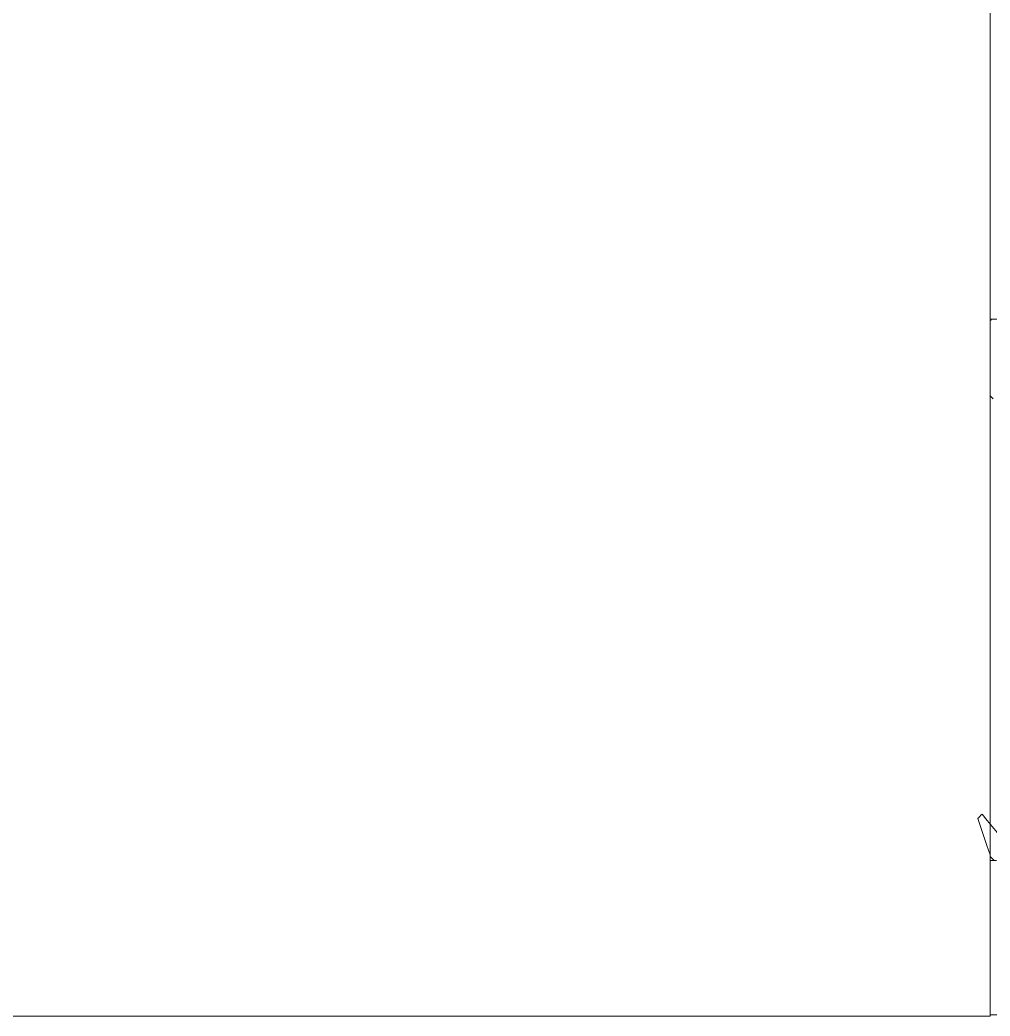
# Model space of a CAD drawing. Header units: millimetres. Extents: x -592259 to 288321, y -552984 to 293768.
# Drawn here: x 132660.5 to 132757.9, y -218780.9 to -218680.9 of the extents above; entities that cross this region are included whole.
import ezdxf

# ---------------------------------------------------------------- set-up
doc = ezdxf.new("R2010")
doc.units = ezdxf.units.MM
for name, color, linetype, lineweight in [('A-GLAZ-____-OTLN', 250, 'Continuous', 5), ('A-GLAZ-CURT-OTLN', 250, 'Continuous', 5), ('A-GLAZ-CWMG-MCUT', 250, 'Continuous', 9), ('G-XREF-____-OTLN', 250, 'Continuous', 9)]:
    doc.layers.add(name, color=color, linetype=linetype, lineweight=lineweight)

# ---------------------------------------------------------------- blocks, each defined once
blk = doc.blocks.new('PNS_Панель прямоугольная2 - Нр_Стекло - 40мм-V55-АР1_Маркировочный план 3 этажа секция 2_3')
at = {"layer": 'A-GLAZ-____-OTLN'}
h = blk.add_hatch(dxfattribs=at)
h.set_pattern_fill('FP_35', color=256, style=0, pattern_type=2)
h.set_pattern_definition([(45, (-104312.5, -39714.82), (-282.8427, 282.8427), [200, -600]), (45, (-104512.5, -39814.82), (-282.8427, 282.8427), [600, -200]), (45, (-104112.5, -39914.82), (-282.8427, 282.8427), [200, -600])])
h.paths.add_polyline_path([(502.5, 0), (501.76, 21.78), (500.5, 25.24), (500.5, 25.67), (500.5, 26.57), (500.6, 27.67), (502.5, 30.02), (502.5, 40), (492.5, 40), (492.5, 28.09), (495.5, 27.02), (492.5, 26.22), (495.5, 25.67), (495.23, 22.9), (492.5, 24.34), (492.5, 0)])
h.paths.add_polyline_path([(-492.5, 28.09), (-495.18, 28.09), (-494.19, 30.02)])
h.paths.add_polyline_path([(-492.5, 0), (-492.5, 24.34), (-495.23, 22.9), (-495.5, 25.67), (-492.5, 26.22), (-494.24, 27.47), (-492.5, 28.09), (-492.5, 40), (-502.5, 40), (-501.81, 30.02), (-500.5, 27.47), (-500.5, 26.57), (-500.85, 25.37), (-500.5, 24.82), (-502.5, 21), (-502.5, 0)])
h.paths.add_polyline_path([(495.5, 27.47), (492.5, 28.09), (494.19, 30.02), (495.18, 28.09)])
blk = doc.blocks.new('Прямоугольный импост - 200_dwg-17677014-АР1_Маркировочный план 3 этажа секция 2_3')
at = {"layer": 'G-XREF-____-OTLN', "flags": 128}
for points in [[(227971.45, 196911.97), (227971.45, 196781.97), (227973.45, 196781.97)], [(227971.65, 196781.97), (227971.6, 196781.92), (227971.55, 196781.87), (227971.5, 196781.82), (227971.45, 196781.77)], [(227971.45, 196781.77), (227971.45, 196779.89), (227971.45, 196778.02), (227971.45, 196776.14), (227971.45, 196774.27)], [(227971.45, 196774.27), (227971.53, 196774.19), (227971.6, 196774.12), (227971.68, 196774.04), (227971.75, 196773.97)], [(227970.64, 196732.26), (227970.53, 196732.16), (227970.43, 196732.05), (227970.32, 196731.95), (227970.21, 196731.85)], [(227972.69, 196729.79), (227972.18, 196730.41), (227971.66, 196731.03), (227971.15, 196731.64), (227970.64, 196732.26)], [(227970.21, 196731.85), (227970.52, 196730.93), (227970.83, 196730.02), (227971.14, 196729.11), (227971.45, 196728.2)], [(227971.45, 196728.2), (227971.45, 196728.15), (227971.45, 196728.11), (227971.45, 196728.07), (227971.45, 196728.03)], [(227971.45, 196728.03), (227971.55, 196727.93), (227971.65, 196727.83), (227971.75, 196727.73), (227971.85, 196727.63)], [(227972.09, 196727.63), (227971.93, 196727.63), (227971.77, 196727.63), (227971.61, 196727.63), (227971.45, 196727.63)], [(227971.45, 196727.63), (227971.45, 196723.75), (227971.45, 196719.88), (227971.45, 196716), (227971.45, 196712.13)], [(227971.45, 196712.13), (227983.95, 196712.13), (227996.45, 196712.13), (228008.95, 196712.13), (228021.45, 196712.13)]]:
    blk.add_lwpolyline(points, dxfattribs=at)
blk = doc.blocks.new('Прямоугольный импост - 200_dwg-V207-АР1_Маркировочный план 3 этажа секция 2_3')
at = {"layer": 'G-XREF-____-OTLN', "flags": 128}
for points in [[(227971.45, 196911.97), (227971.45, 196781.97), (227973.45, 196781.97)], [(227971.65, 196781.97), (227971.6, 196781.92), (227971.55, 196781.87), (227971.5, 196781.82), (227971.45, 196781.77)], [(227971.45, 196781.77), (227971.45, 196779.89), (227971.45, 196778.02), (227971.45, 196776.14), (227971.45, 196774.27)], [(227971.45, 196774.27), (227971.53, 196774.19), (227971.6, 196774.12), (227971.68, 196774.04), (227971.75, 196773.97)], [(227970.64, 196732.26), (227970.53, 196732.16), (227970.43, 196732.05), (227970.32, 196731.95), (227970.21, 196731.85)], [(227972.69, 196729.79), (227972.18, 196730.41), (227971.66, 196731.03), (227971.15, 196731.64), (227970.64, 196732.26)], [(227970.21, 196731.85), (227970.52, 196730.93), (227970.83, 196730.02), (227971.14, 196729.11), (227971.45, 196728.2)], [(227971.45, 196728.2), (227971.45, 196728.15), (227971.45, 196728.11), (227971.45, 196728.07), (227971.45, 196728.03)], [(227971.45, 196728.03), (227971.55, 196727.93), (227971.65, 196727.83), (227971.75, 196727.73), (227971.85, 196727.63)], [(227972.09, 196727.63), (227971.93, 196727.63), (227971.77, 196727.63), (227971.61, 196727.63), (227971.45, 196727.63)], [(227971.45, 196727.63), (227971.45, 196723.75), (227971.45, 196719.88), (227971.45, 196716), (227971.45, 196712.13)], [(227971.45, 196712.13), (227983.95, 196712.13), (227996.45, 196712.13), (228008.95, 196712.13), (228021.45, 196712.13)]]:
    blk.add_lwpolyline(points, dxfattribs=at)
blk = doc.blocks.new('Прямоугольный импост - 42х50х200h-V219-АР1_Маркировочный план 3 этажа секция 2_3')
for name in ['Прямоугольный импост - 200_dwg-17677014-АР1_Маркировочный план 3 этажа секция 2_3', 'Прямоугольный импост - 200_dwg-V207-АР1_Маркировочный план 3 этажа секция 2_3']:
    blk.add_blockref(name, (-227996.45, -196751.8))

msp = doc.modelspace()

# ---------------------------------------------------------------- linework, layer by layer
at = {"layer": 'A-GLAZ-CWMG-MCUT', "lineweight": 5}
for p, q in [((132757.9057, -218713.0113), (132757.9057, -218580.9056)), ((132757.9057, -218780.9056), (132757.9057, -218716.7613)), ((131772.9057, -218780.9056), (132757.9057, -218780.9056))]:
    msp.add_line(p, q, dxfattribs=at)

# ---------------------------------------------------------------- block references
at = {"layer": 'A-GLAZ-CURT-OTLN'}
msp.add_blockref('PNS_Панель прямоугольная2 - Нр_Стекло - 40мм-V55-АР1_Маркировочный план 3 этажа секция 2_3', (132265.4057, -218741.1056), dxfattribs=at)
at = {"layer": 'G-XREF-____-OTLN'}
msp.add_blockref('Прямоугольный импост - 42х50х200h-V219-АР1_Маркировочный план 3 этажа секция 2_3', (132782.9057, -218741.1056), dxfattribs=at)

doc.saveas('drawing.dxf')
